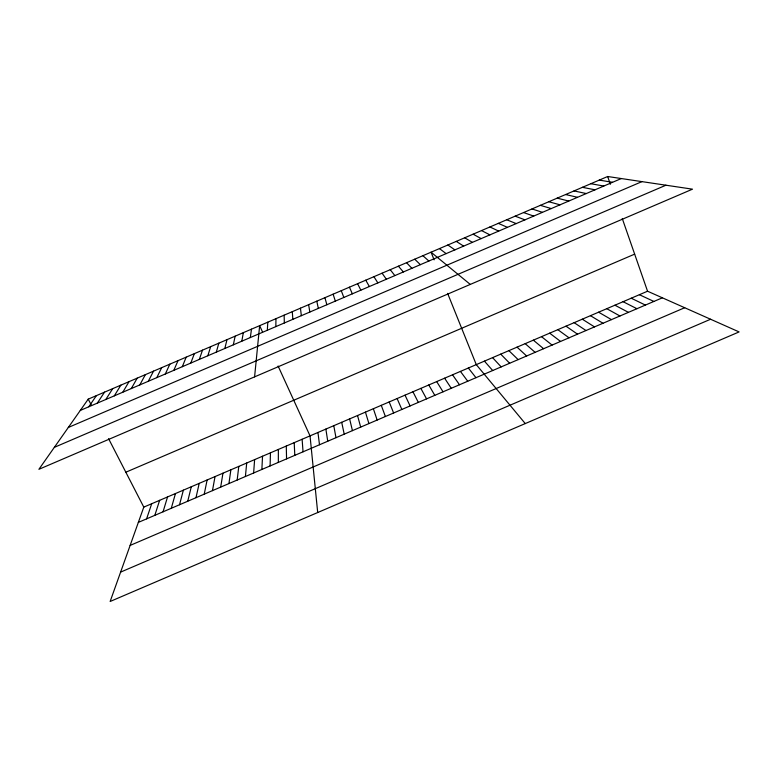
<?xml version="1.0" encoding="UTF-8"?>
<svg xmlns="http://www.w3.org/2000/svg" width="778" height="778" viewBox="0 0 778 778"><rect width="100%" height="100%" fill="white"/><g stroke="black" fill="none" stroke-linecap="round" stroke-linejoin="round"><path stroke-width="1.17" d="M278.339 462.404L278.368 449.441M275.83 326.614L275.966 318.669M270.102 465.934L270.452 452.835M261.865 469.465L262.536 456.229M267.331 330.261L267.807 322.17M253.628 472.985L254.62 459.623M245.401 476.515L246.704 463.017M254.591 376.863L259.648 325.661L262.575 332.08M237.164 480.045L238.788 466.411M250.331 337.545L251.479 329.162M228.927 483.576L230.872 469.805M220.689 487.106L222.955 473.189M241.832 341.192L243.32 332.663M212.462 490.636L215.039 476.583M204.225 494.166L207.123 479.977M233.322 344.829L235.16 336.164M195.988 497.696L199.207 483.371M224.823 348.476L226.991 339.655M187.751 501.226L191.291 486.765M179.524 504.757L183.375 490.159M216.323 352.123L218.832 343.156M171.286 508.287L175.458 493.553M163.049 511.817L167.542 496.947M207.823 355.76L210.673 346.657M154.822 515.337L159.626 500.332M146.585 518.868L151.71 503.726M199.324 359.407L202.504 350.158M108.58 438.675L143.794 507.12L110.136 601.491L739.1 331.924L647.549 291.215L622.264 218.511M190.814 363.054L194.344 353.65M182.315 366.691L186.185 357.151M173.815 370.338L178.016 360.652M165.315 373.985L169.857 364.153M156.816 377.622L161.698 367.644M148.306 381.269L153.529 371.145M139.807 384.916L145.369 374.646M131.307 388.562L137.21 378.147M122.807 392.2L129.041 381.638M114.308 395.846L120.882 385.139M105.798 399.493L112.722 388.64M97.299 403.13L104.553 392.131M88.799 406.777L96.394 395.632M88.235 399.133L38.9 469.309L692.498 189.171L607.657 176.509L88.235 399.133L91.464 405.416M80.299 410.424L621.311 178.541M68.308 427.472L641.928 181.624M54.343 447.34L665.939 185.213M125.832 472.217L634.654 254.134M143.794 507.12L647.549 291.215M138.348 522.398L662.37 297.809M130.14 545.417L684.689 307.728M120.619 572.112L710.596 319.243M599.255 180.107L612.549 182.295M590.842 183.715L603.786 186.049M582.43 187.323L595.034 189.803M574.018 190.921L586.272 193.557M565.616 194.529L577.509 197.311M557.204 198.137L568.747 201.064M548.791 201.735L559.995 204.818M540.379 205.343L551.232 208.582M531.977 208.942L542.47 212.336M523.565 212.55L533.718 216.089M515.153 216.158L524.956 219.843M506.741 219.756L516.193 223.597M498.338 223.364L507.441 227.351M639.39 294.706L653.88 301.446M489.926 226.972L498.679 231.105M631.23 298.207L645.4 305.083M623.081 301.699L636.919 308.71M481.514 230.57L489.916 234.859M614.921 305.2L628.43 312.348M473.102 234.178L481.164 238.613M606.762 308.691L619.949 315.985M598.613 312.192L611.459 319.622M464.69 237.786L472.402 242.366M590.453 315.683L602.979 323.259M582.294 319.184L594.499 326.896M456.287 241.384L463.639 246.12M574.145 322.675L586.009 330.533M565.985 326.176L577.529 334.17M447.875 244.992L454.887 249.874M557.826 329.668L569.039 337.808M439.463 248.59L446.125 253.628M549.676 333.159L560.559 341.445M541.517 336.66L552.079 345.082M470.272 284.417L431.051 252.198L434.124 259.833M533.358 340.151L543.589 348.709M525.208 343.652L535.108 352.346M422.892 255.699L428.863 261.029M517.049 347.144L526.618 355.984M414.732 259.2L420.363 264.666M508.89 350.645L518.138 359.621M500.74 354.136L509.648 363.258M406.563 262.692L411.863 268.313M492.581 357.637L501.168 366.895M484.422 361.128L492.688 370.532M398.404 266.193L403.354 271.96M525.257 423.572L476.272 364.619L447.613 293.364M468.356 368.013L475.971 377.7M390.245 269.694L394.854 275.597M460.44 371.407L467.734 381.23M382.076 273.185L386.355 279.244M452.524 374.801L459.497 384.76M444.608 378.196L451.259 388.29M373.917 276.686L377.855 282.891M436.691 381.59L443.032 391.811M428.775 384.984L434.795 395.341M365.757 280.187L369.356 286.528M420.859 388.378L426.558 398.871M412.943 391.762L418.321 402.401M357.598 283.688L360.846 290.175M405.027 395.156L410.094 405.931M278.096 366.02L310.033 435.875L317.696 512.537M349.429 287.179L352.346 293.821M397.111 398.55L401.856 409.461M389.195 401.944L393.619 412.992M341.27 290.68L343.847 297.459M381.278 405.338L385.382 416.522M607.657 176.509L610.37 184.298M373.362 408.732L377.155 420.052M333.11 294.181L335.347 301.105M365.446 412.126L368.918 423.582M357.53 415.52L360.681 427.112M324.941 297.682L326.848 304.752M349.614 418.904L352.444 430.633M316.782 301.174L318.338 308.399M341.698 422.298L344.216 434.163M333.781 425.692L335.979 437.693M308.623 304.675L309.839 312.036M325.865 429.086L327.742 441.223M317.949 432.48L319.505 444.753M300.454 308.176L301.339 315.683M302.117 439.269L303.041 451.814M292.295 311.677L292.839 319.33M294.201 442.663L294.804 455.344M284.135 315.168L284.34 322.967M286.285 446.047L286.567 458.874"/></g></svg>
